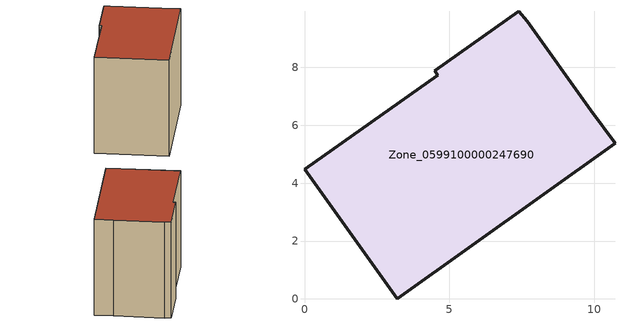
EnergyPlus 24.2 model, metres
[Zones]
Zone_0599100000247690
 floor ground (C_G): 7.7,9.59 9.89,6.52 10.72,5.38 3.2,0 0,4.48 4.6,7.73 4.49,7.88 7.39,9.94 z0
 wall outside (C_F): 3.2,0 10.72,5.38 9.89,6.52 7.7,9.59 7.39,9.94 4.49,7.88 4.6,7.73 0,4.48 3.2,0 z0:7.66
 roof outside (C_R): 9.89,6.52 7.7,9.59 7.39,9.94 4.49,7.88 4.6,7.73 0,4.48 3.2,0 10.72,5.38 z7.66
[BUILDING]
Pand.0599100000247690: North Axis=0; Terrain=City; Loads Convergence Tolerance Value=0.04; Temperature Convergence Tolerance Value=0.4; Solar Distribution=FullExterior; Maximum Number of Warmup Days=25; Minimum Number of Warmup Days=1
[Site:Location]
Rotterdam.The.Hague.AP_ZH_NLD Design_Conditions: Latitude=51.96; Longitude=4.45; Time Zone=1; Elevation=-4.5
[SITE:GROUNDTEMPERATURE:BUILDINGSURFACE]
18, 18, 18, 18, 18, 18, 18, 18, 18, 18, 18, 18
[MATERIAL] Thermal Absorptance=0.9; Solar Absorptance=0.7; Visible Absorptance=0.7
Name | Roughness | Thickness | Conductivity | Density | Specific Heat
G.TI.1975-1991 | MediumSmooth | 0.15 | 0.288461 | 540 | 1210
F.TI.1975-1991 | Rough | 0.3 | 0.230769 | 1920 | 840
R.TI.1975-1991 | MediumRough | 0.2 | 0.153846 | 1500 | 1000
[CONSTRUCTION]
C_G: G.TI.1975-1991
C_F: F.TI.1975-1991
C_R: R.TI.1975-1991
[ZONE]
Zone_0599100000247690: Type=1; Multiplier=1; Ceiling Height=Autocalculate; Volume=Autocalculate; Floor Area=autocalculate; Part of Total Floor Area=Yes
[ZONEINFILTRATION:DESIGNFLOWRATE]
Infil_Zone_0599100000247690: Zone or ZoneList or Space or SpaceList=Zone_0599100000247690; Schedule=AlwaysOn; Design Flow Rate Calculation Method=Flow/Area; Flow Rate per Floor Area=0.003; Constant Term Coefficient=1; Temperature Term Coefficient=0; Velocity Term Coefficient=0; Velocity Squared Term Coefficient=0
[HVACTEMPLATE:ZONE:IDEALLOADSAIRSYSTEM]
Zone_0599100000247690: Maximum Heating Supply Air Temperature=50; Minimum Cooling Supply Air Temperature=13; Maximum Heating Supply Air Humidity Ratio=0.0156; Minimum Cooling Supply Air Humidity Ratio=0.0077; Heating Limit=NoLimit; Cooling Limit=NoLimit; Dehumidification Control Type=ConstantSensibleHeatRatio; Cooling Sensible Heat Ratio=0.7; Dehumidification Setpoint=60; Humidification Control Type=None; Humidification Setpoint=30; Outdoor Air Method=None; Outdoor Air Flow Rate per Person=0.00944; Outdoor Air Flow Rate per Zone Floor Area=0; Outdoor Air Flow Rate per Zone=0; Demand Controlled Ventilation Type=None; Outdoor Air Economizer Type=NoEconomizer; Heat Recovery Type=None; Sensible Heat Recovery Effectiveness=0.7; Latent Heat Recovery Effectiveness=0.65
[ZONECONTROL:THERMOSTAT]
ThermostatControl_Zone_0599100000247690: Zone or ZoneList=Zone_0599100000247690; Control Type Schedule=DualSetpointControlType; Control 1=Thermostat_Zone_0599100000247690; Temperature Difference Between Cutout And Setpoint=0
[THERMOSTATSETPOINT:DUALSETPOINT]
Thermostat_Zone_0599100000247690: Heating Setpoint Temperature Schedule=HeatingSetpoint_Zone_0599100000247690; Cooling Setpoint Temperature Schedule=CoolingSetpoint_Zone_0599100000247690
[SCHEDULE:COMPACT]
HeatingSetpoint_Zone_0599100000247690: Through: 12/31, For: AllDays, Until: 24:00, 21
CoolingSetpoint_Zone_0599100000247690: Through: 12/31, For: AllDays, Until: 24:00, 24
DualSetpointControlType: Through: 12/31, For: AllDays, Until: 24:00, 4
AlwaysOn: Through: 12/31, For: AllDays, Until: 24:00, 1
